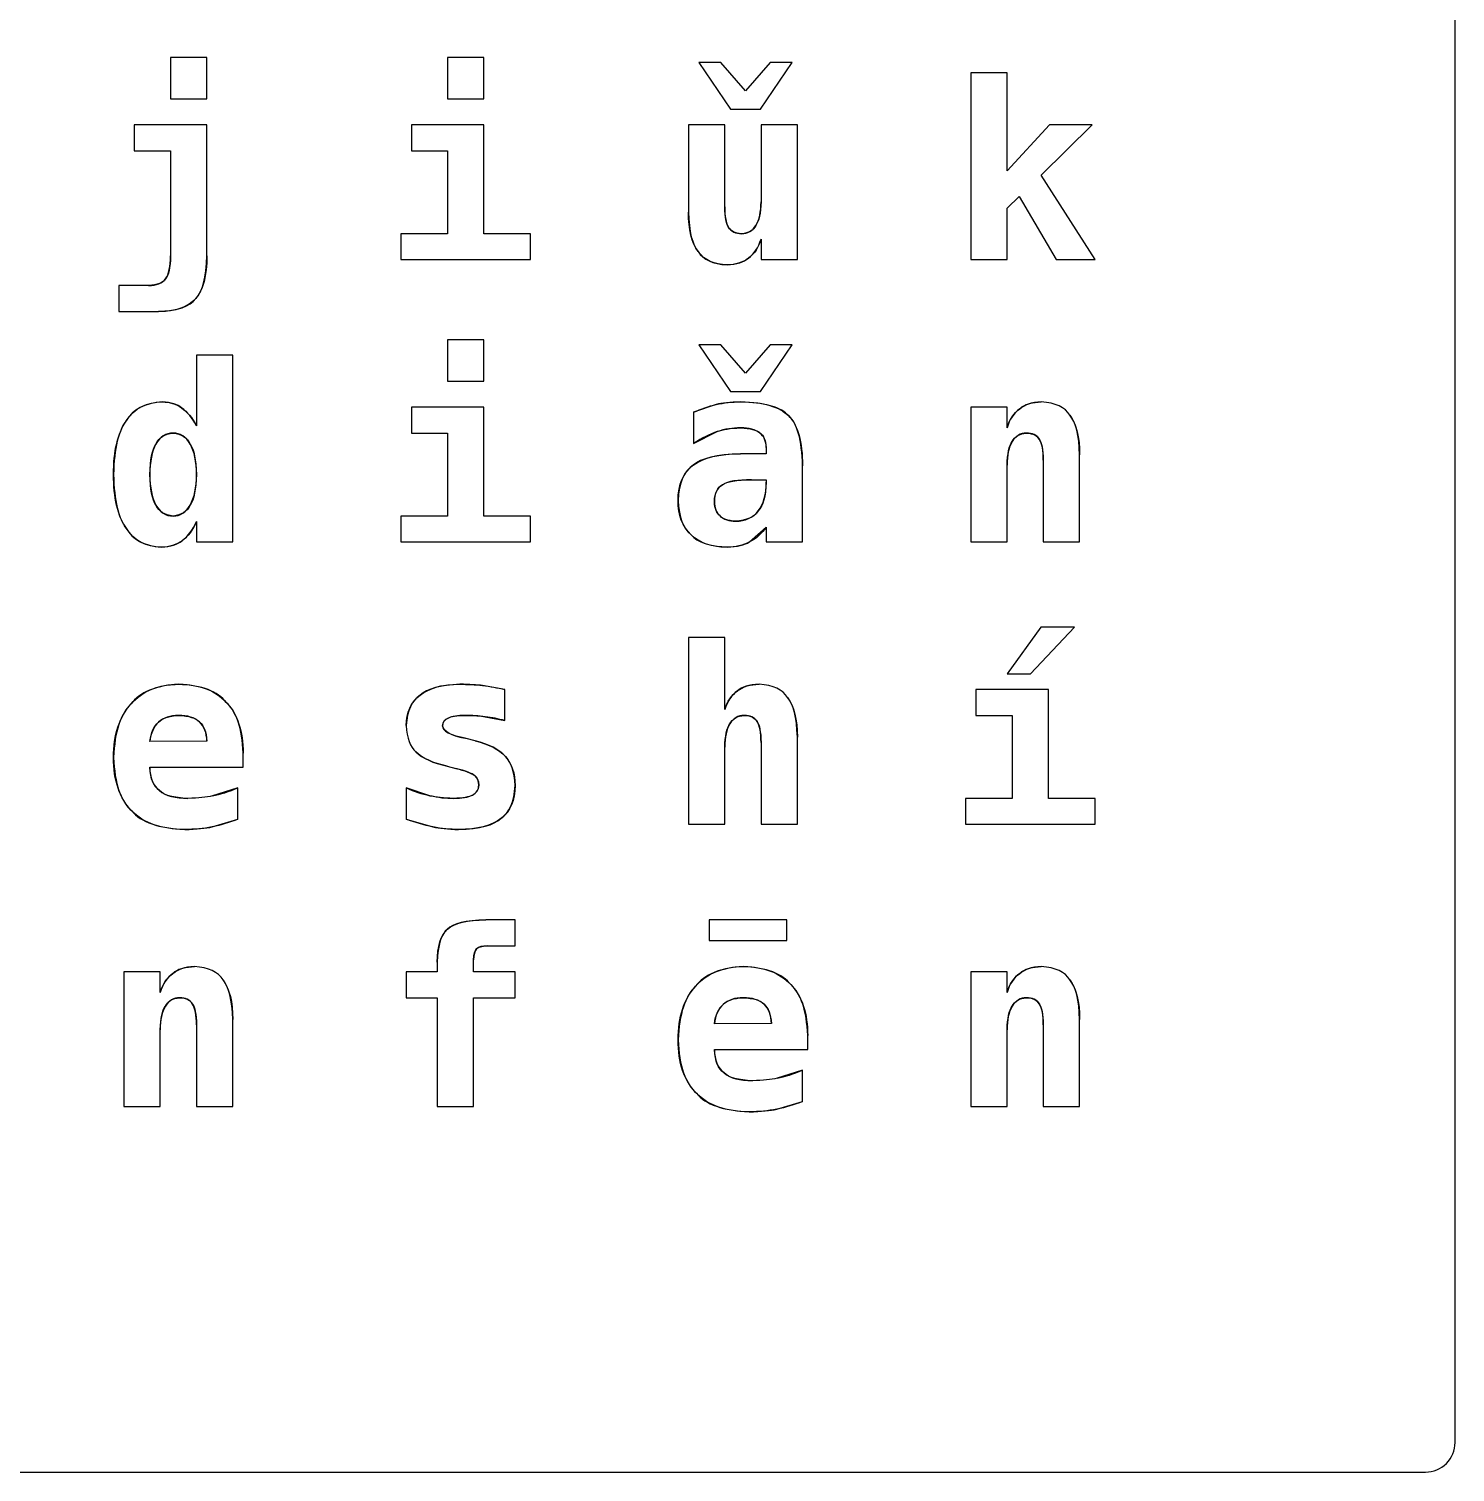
# Model space of a CAD drawing. Extents: x 0.3 to 27.4, y 70.6 to 97.6.
# Drawn here: x 13.82 to 27.36, y 70.56 to 84.26 of the extents above; entities that cross this region are included whole.
import ezdxf

# ---------------------------------------------------------------- set-up
doc = ezdxf.new("R2010")
doc.units = 0
doc.layers.get('0').update_dxf_attribs({"linetype": 'CONTINUOUS'})

msp = doc.modelspace()

# ---------------------------------------------------------------- linework, layer by layer
at = {"color": 7}
for points in [[(27.364267, 70.837956), (27.364267, 97.366844)], [(15.508092, 83.991026), (15.163364, 83.991026), (15.163364, 83.597052)], [(15.508092, 83.597052), (15.508092, 83.991026)], [(18.139956, 83.991026), (17.795229, 83.991026), (17.795229, 83.597052)], [(18.139956, 83.597052), (18.139956, 83.991026)], [(20.180859, 83.94178), (20.482496, 83.498558)], [(20.390158, 83.94178), (20.180859, 83.94178)], [(20.623311, 83.674), (20.390158, 83.94178)], [(20.858003, 83.94178), (20.623311, 83.674)], [(20.765665, 83.498558), (21.067302, 83.94178)], [(21.067302, 83.94178), (20.858003, 83.94178)], [(23.108204, 83.843286), (22.763476, 83.843286)], [(22.763476, 83.843286), (22.763476, 82.0704)], [(23.108204, 82.915291), (23.108204, 83.843286)], [(15.163364, 83.597052), (15.508092, 83.597052)], [(17.795229, 83.597052), (18.139956, 83.597052)], [(20.482496, 83.498558), (20.765665, 83.498558)], [(14.818637, 83.350818), (14.818637, 83.104583)], [(15.508092, 83.350818), (14.818637, 83.350818)], [(15.508092, 82.107335), (15.508092, 83.350818)], [(18.139956, 83.350818), (17.450501, 83.350818)], [(17.450501, 83.350818), (17.450501, 83.104583), (17.795229, 83.104583)], [(18.139956, 82.316634), (18.139956, 83.350818)], [(20.082365, 83.350818), (20.082365, 82.521316)], [(20.427093, 82.572872), (20.427093, 83.350818), (20.082365, 83.350818)], [(21.116549, 83.350818), (20.771821, 83.350818)], [(20.771821, 83.350818), (20.771821, 82.61904)], [(21.116549, 82.0704), (21.116549, 83.350818)], [(23.511412, 83.350818), (23.108204, 82.915291)], [(23.432156, 82.872969), (23.917699, 83.350818)], [(23.917699, 83.350818), (23.511412, 83.350818)], [(14.818637, 83.104583), (15.163364, 83.104583)], [(15.163364, 83.104583), (15.163364, 82.107335)], [(17.795229, 83.104583), (17.795229, 82.316634)], [(23.9454, 82.0704), (23.432156, 82.872969)], [(23.108204, 82.55979), (23.222857, 82.669826), (23.57451, 82.0704)], [(23.108204, 82.0704), (23.108204, 82.55979)], [(17.352007, 82.316634), (17.352007, 82.0704)], [(17.795229, 82.316634), (17.352007, 82.316634)], [(18.583178, 82.316634), (18.139956, 82.316634)], [(18.583178, 82.0704), (18.583178, 82.316634)], [(20.771821, 82.264309), (20.771821, 82.0704)], [(17.352007, 82.0704), (18.583178, 82.0704)], [(20.771821, 82.0704), (21.116549, 82.0704)], [(22.763476, 82.0704), (23.108204, 82.0704)], [(23.57451, 82.0704), (23.9454, 82.0704)], [(14.954065, 81.824166), (14.670896, 81.824166)], [(14.670896, 81.824166), (14.670896, 81.577932)], [(14.670896, 81.577932), (15.049481, 81.577932)], [(17.795229, 81.309915), (17.795229, 80.915941)], [(18.139956, 81.309915), (17.795229, 81.309915)], [(17.795229, 80.915941), (18.139956, 80.915941), (18.139956, 81.309915)], [(15.409599, 81.162175), (15.409599, 80.493495)], [(15.754326, 81.162175), (15.409599, 81.162175)], [(15.754326, 79.389289), (15.754326, 81.162175)], [(20.180859, 81.260668), (20.482496, 80.817447)], [(20.390158, 81.260668), (20.180859, 81.260668)], [(20.623311, 80.992889), (20.390158, 81.260668)], [(20.858003, 81.260668), (20.623311, 80.992889)], [(20.765665, 80.817447), (21.067302, 81.260668)], [(21.067302, 81.260668), (20.858003, 81.260668)], [(20.482496, 80.817447), (20.765665, 80.817447)], [(18.139956, 80.669706), (17.450501, 80.669706)], [(17.450501, 80.669706), (17.450501, 80.423472)], [(18.139956, 79.635523), (18.139956, 80.669706)], [(20.346297, 80.695099), (20.131612, 80.62046)], [(20.131612, 80.62046), (20.131612, 80.324979)], [(22.763476, 80.669706), (22.763476, 79.389289)], [(23.108204, 80.669706), (22.763476, 80.669706)], [(23.108204, 80.473489), (23.108204, 80.669706)], [(17.795229, 80.423472), (17.795229, 79.635523), (17.352007, 79.635523)], [(17.450501, 80.423472), (17.795229, 80.423472)], [(20.131612, 80.324979), (20.355531, 80.437323)], [(20.821068, 80.226485), (20.577911, 80.226485)], [(20.821068, 80.284966), (20.821068, 80.226485)], [(23.452932, 80.164926), (23.452932, 79.389289), (23.79766, 79.389289), (23.79766, 80.216482)], [(20.821068, 79.530874), (20.821068, 79.389289), (21.165795, 79.389289), (21.165795, 80.111832)], [(23.108204, 79.389289), (23.108204, 80.118758)], [(20.681022, 79.980251), (20.821068, 79.980251)], [(20.821068, 79.980251), (20.821068, 79.957936)], [(17.352007, 79.635523), (17.352007, 79.389289)], [(18.583178, 79.635523), (18.139956, 79.635523)], [(18.583178, 79.389289), (18.583178, 79.635523)], [(15.409599, 79.583198), (15.409599, 79.389289)], [(20.663324, 79.389289), (20.821068, 79.530874)], [(15.409599, 79.389289), (15.754326, 79.389289)], [(17.352007, 79.389289), (18.583178, 79.389289)], [(22.763476, 79.389289), (23.108204, 79.389289)], [(23.748413, 78.579557), (23.429078, 78.579557), (23.108204, 78.136336)], [(23.331354, 78.136336), (23.748413, 78.579557)], [(20.427093, 77.797764), (20.427093, 78.481064), (20.082365, 78.481064)], [(20.082365, 78.481064), (20.082365, 76.708178), (20.427093, 76.708178)], [(23.108204, 78.136336), (23.331354, 78.136336)], [(18.336944, 77.988595), (18.126875, 78.02553)], [(18.336944, 77.693114), (18.336944, 77.988595)], [(22.812723, 77.988595), (22.812723, 77.742361)], [(23.502179, 77.988595), (22.812723, 77.988595)], [(23.502179, 76.954412), (23.502179, 77.988595)], [(18.153038, 77.73005), (18.336944, 77.693114)], [(22.812723, 77.742361), (23.157451, 77.742361)], [(23.157451, 77.742361), (23.157451, 76.954412)], [(15.508092, 77.496127), (14.966377, 77.494588)], [(17.972209, 77.523059), (17.961437, 77.525367)], [(18.057622, 77.499205), (17.972209, 77.523059)], [(20.771821, 77.486124), (20.771821, 76.708178)], [(21.116549, 76.708178), (21.116549, 77.53691)], [(14.966377, 77.249893), (15.85282, 77.249893), (15.85282, 77.383013)], [(20.427093, 76.708178), (20.427093, 77.439185)], [(17.791381, 77.259896), (17.872946, 77.238351)], [(15.803573, 77.052906), (15.561956, 76.977496)], [(15.803573, 76.757425), (15.803573, 77.052906)], [(17.627482, 76.979805), (17.401254, 77.052906), (17.401254, 76.757425), (17.654413, 76.683554)], [(23.157451, 76.954412), (22.714229, 76.954412)], [(22.714229, 76.954412), (22.714229, 76.708178)], [(23.9454, 76.708178), (23.9454, 76.954412), (23.502179, 76.954412)], [(15.559647, 76.683554), (15.803573, 76.757425)], [(20.771821, 76.708178), (21.116549, 76.708178)], [(22.714229, 76.708178), (23.9454, 76.708178)], [(18.173044, 75.553718), (18.435437, 75.553718), (18.435437, 75.799953), (18.159193, 75.799953)], [(21.018055, 75.799953), (20.279352, 75.799953), (20.279352, 75.602965)], [(21.018055, 75.602965), (21.018055, 75.799953)], [(20.279352, 75.602965), (21.018055, 75.602965)], [(17.696735, 75.398283), (17.696735, 75.307484)], [(18.041463, 75.307484), (18.041463, 75.422137)], [(14.720143, 75.307484), (14.720143, 74.027067)], [(15.064871, 75.307484), (14.720143, 75.307484)], [(15.064871, 75.111266), (15.064871, 75.307484)], [(17.401254, 75.307484), (17.401254, 75.06125)], [(17.696735, 75.307484), (17.401254, 75.307484)], [(18.435437, 75.307484), (18.041463, 75.307484)], [(18.435437, 75.06125), (18.435437, 75.307484)], [(23.108204, 75.111266), (23.108204, 75.307484), (22.763476, 75.307484)], [(22.763476, 75.307484), (22.763476, 74.027067), (23.108204, 74.027067)], [(17.401254, 75.06125), (17.696735, 75.06125)], [(17.696735, 75.06125), (17.696735, 74.027067)], [(18.041463, 74.027067), (18.041463, 75.06125)], [(18.041463, 75.06125), (18.435437, 75.06125)], [(15.409599, 74.802704), (15.409599, 74.027067), (15.754326, 74.027067), (15.754326, 74.85426)], [(23.79766, 74.027067), (23.79766, 74.85426)], [(15.064871, 74.027067), (15.064871, 74.756535)], [(20.870314, 74.815016), (20.328599, 74.813477)], [(20.328599, 74.568782), (21.215042, 74.568782), (21.215042, 74.701902)], [(23.108204, 74.027067), (23.108204, 74.756535)], [(23.452932, 74.802704), (23.452932, 74.027067)], [(21.165795, 74.371794), (20.924178, 74.296385)], [(21.165795, 74.076313), (21.165795, 74.371794)], [(14.720143, 74.027067), (15.064871, 74.027067)], [(17.696735, 74.027067), (18.041463, 74.027067)], [(20.92187, 74.002443), (21.165795, 74.076313)], [(23.452932, 74.027067), (23.79766, 74.027067)], [(0.553156, 70.555733), (27.082044, 70.555733)]]:
    msp.add_lwpolyline(points, dxfattribs=at)
for points in [[(20.082365, 82.521316), (20.088039, 82.335409), (20.118818, 82.210753), (20.174703, 82.147348)], [(20.174703, 82.147348), (20.113144, 82.231478), (20.082365, 82.356134), (20.082365, 82.521316)], [(20.464028, 82.375884), (20.44145, 82.405795), (20.429138, 82.471457), (20.427093, 82.572872)], [(20.427093, 82.572872), (20.427093, 82.481047), (20.439405, 82.415384), (20.464028, 82.375884)], [(20.771821, 82.61904), (20.768603, 82.510321), (20.752187, 82.435937), (20.722574, 82.395891)], [(20.722574, 82.395891), (20.755405, 82.449242), (20.771821, 82.523625), (20.771821, 82.61904)], [(20.587915, 82.316634), (20.523539, 82.320395), (20.482243, 82.340145), (20.464028, 82.375884)], [(20.464028, 82.375884), (20.489164, 82.336384), (20.53046, 82.316634), (20.587915, 82.316634)], [(20.722574, 82.395891), (20.698638, 82.348459), (20.653752, 82.32204), (20.587915, 82.316634)], [(20.587915, 82.316634), (20.645369, 82.316634), (20.690256, 82.343053), (20.722574, 82.395891)], [(20.587915, 82.316634), (20.645369, 82.316634), (20.690256, 82.343053), (20.722574, 82.395891)], [(20.651782, 82.084251), (20.70681, 82.124871), (20.746823, 82.184891), (20.771821, 82.264309)], [(20.771821, 82.264309), (20.748223, 82.186848), (20.70821, 82.126829), (20.651782, 82.084251)], [(15.163364, 82.107335), (15.16082, 81.994051), (15.144918, 81.921206), (15.115656, 81.888802)], [(15.115656, 81.888802), (15.147462, 81.93138), (15.163364, 82.004225), (15.163364, 82.107335)], [(15.115656, 81.888802), (15.147462, 81.93138), (15.163364, 82.004225), (15.163364, 82.107335)], [(15.401904, 81.700279), (15.466912, 81.761871), (15.502308, 81.897556), (15.508092, 82.107335)], [(15.508092, 82.107335), (15.508092, 81.917017), (15.472696, 81.781331), (15.401904, 81.700279)], [(20.174703, 82.147348), (20.2211, 82.070964), (20.312412, 82.028899), (20.448638, 82.021153)], [(20.448638, 82.021153), (20.327573, 82.021153), (20.236261, 82.063218), (20.174703, 82.147348)], [(20.448638, 82.021153), (20.542476, 82.02592), (20.610191, 82.046952), (20.651782, 82.084251)], [(20.651782, 82.084251), (20.595866, 82.042186), (20.528152, 82.021153), (20.448638, 82.021153)], [(15.115656, 81.888802), (15.092101, 81.849486), (15.038237, 81.82794), (14.954065, 81.824166)], [(14.954065, 81.824166), (15.029988, 81.824166), (15.083851, 81.845711), (15.115656, 81.888802)], [(15.049481, 81.577932), (15.230667, 81.584653), (15.348141, 81.625436), (15.401904, 81.700279)], [(15.401904, 81.700279), (15.331111, 81.618714), (15.213637, 81.577932), (15.049481, 81.577932)], [(15.087186, 80.718953), (14.917914, 80.707558), (14.803004, 80.648052), (14.742458, 80.540434)], [(14.742458, 80.540434), (14.822997, 80.659447), (14.937906, 80.718953), (15.087186, 80.718953)], [(14.742458, 80.540434), (14.822997, 80.659447), (14.937906, 80.718953), (15.087186, 80.718953)], [(15.268014, 80.662781), (15.228703, 80.695599), (15.168427, 80.714323), (15.087186, 80.718953)], [(15.087186, 80.718953), (15.154387, 80.718953), (15.214663, 80.700229), (15.268014, 80.662781)], [(15.409599, 80.493495), (15.371703, 80.565711), (15.324508, 80.62214), (15.268014, 80.662781)], [(15.268014, 80.662781), (15.321878, 80.625333), (15.369072, 80.568904), (15.409599, 80.493495)], [(20.131612, 80.62046), (20.202404, 80.654317), (20.273966, 80.679197), (20.346297, 80.695099)], [(20.577911, 80.718953), (20.47678, 80.716829), (20.399575, 80.708878), (20.346297, 80.695099)], [(20.346297, 80.695099), (20.419142, 80.711002), (20.496346, 80.718953), (20.577911, 80.718953)], [(20.346297, 80.695099), (20.419142, 80.711002), (20.496346, 80.718953), (20.577911, 80.718953)], [(21.034214, 80.585833), (20.967391, 80.667572), (20.815291, 80.711946), (20.577911, 80.718953)], [(20.577911, 80.718953), (20.794392, 80.718953), (20.946493, 80.67458), (21.034214, 80.585833)], [(23.228243, 80.654317), (23.173181, 80.613652), (23.133168, 80.553376), (23.108204, 80.473489)], [(23.108204, 80.473489), (23.131801, 80.551463), (23.171815, 80.611739), (23.228243, 80.654317)], [(23.108204, 80.473489), (23.131801, 80.551463), (23.171815, 80.611739), (23.228243, 80.654317)], [(23.108204, 80.473489), (23.131801, 80.551463), (23.171815, 80.611739), (23.228243, 80.654317)], [(23.433695, 80.718953), (23.339062, 80.714035), (23.270578, 80.69249), (23.228243, 80.654317)], [(23.228243, 80.654317), (23.285185, 80.697408), (23.353669, 80.718953), (23.433695, 80.718953)], [(23.705322, 80.592758), (23.659312, 80.669141), (23.56877, 80.711206), (23.433695, 80.718953)], [(23.79766, 80.216482), (23.79202, 80.403902), (23.761241, 80.529328), (23.705322, 80.592758)], [(23.705322, 80.592758), (23.76688, 80.508628), (23.79766, 80.383203), (23.79766, 80.216482)], [(14.742458, 80.540434), (14.669573, 80.451306), (14.629304, 80.280994), (14.621649, 80.029498)], [(14.621649, 80.029498), (14.621649, 80.251621), (14.661919, 80.421933), (14.742458, 80.540434)], [(14.621649, 80.029498), (14.621649, 80.251621), (14.661919, 80.421933), (14.742458, 80.540434)], [(20.355531, 80.437323), (20.408407, 80.457753), (20.482534, 80.469552), (20.577911, 80.472719)], [(20.577911, 80.472719), (20.501476, 80.472719), (20.427349, 80.46092), (20.355531, 80.437323)], [(20.577911, 80.472719), (20.668697, 80.469585), (20.72923, 80.453682), (20.759509, 80.425011)], [(20.759509, 80.425011), (20.71847, 80.456817), (20.657937, 80.472719), (20.577911, 80.472719)], [(21.165795, 80.111832), (21.15908, 80.360467), (21.11522, 80.518467), (21.034214, 80.585833)], [(21.034214, 80.585833), (21.121935, 80.497599), (21.165795, 80.339599), (21.165795, 80.111832)], [(14.966377, 80.029498), (14.970231, 80.170042), (14.989725, 80.266484), (15.024858, 80.318823)], [(15.024858, 80.318823), (14.985871, 80.249056), (14.966377, 80.152615), (14.966377, 80.029498)], [(15.024858, 80.318823), (14.985871, 80.249056), (14.966377, 80.152615), (14.966377, 80.029498)], [(15.024858, 80.318823), (15.054114, 80.381721), (15.108234, 80.416604), (15.187218, 80.423472)], [(15.187218, 80.423472), (15.117965, 80.423472), (15.063845, 80.388589), (15.024858, 80.318823)], [(15.187218, 80.423472), (15.265843, 80.416512), (15.319963, 80.381629), (15.349579, 80.318823)], [(15.349579, 80.318823), (15.310079, 80.388589), (15.255959, 80.423472), (15.187218, 80.423472)], [(15.349579, 80.318823), (15.310079, 80.388589), (15.255959, 80.423472), (15.187218, 80.423472)], [(15.349579, 80.318823), (15.385636, 80.266484), (15.405643, 80.170042), (15.409599, 80.029498)], [(15.409599, 80.029498), (15.409599, 80.152615), (15.389592, 80.249056), (15.349579, 80.318823)], [(20.355531, 80.437323), (20.284226, 80.413726), (20.209586, 80.376277), (20.131612, 80.324979)], [(20.355531, 80.437323), (20.284226, 80.413726), (20.209586, 80.376277), (20.131612, 80.324979)], [(20.759509, 80.425011), (20.796346, 80.401832), (20.816865, 80.35515), (20.821068, 80.284966)], [(20.821068, 80.284966), (20.821068, 80.346524), (20.800548, 80.393206), (20.759509, 80.425011)], [(23.108204, 80.118758), (23.111442, 80.227622), (23.127857, 80.302261), (23.157451, 80.342677)], [(23.157451, 80.342677), (23.12462, 80.288813), (23.108204, 80.214173), (23.108204, 80.118758)], [(23.157451, 80.342677), (23.182181, 80.390935), (23.227324, 80.417867), (23.29288, 80.423472)], [(23.29288, 80.423472), (23.235938, 80.423472), (23.190795, 80.39654), (23.157451, 80.342677)], [(23.29288, 80.423472), (23.356231, 80.419625), (23.397014, 80.399618), (23.415227, 80.363453)], [(23.415227, 80.363453), (23.390091, 80.403466), (23.349308, 80.423472), (23.29288, 80.423472)], [(23.415227, 80.363453), (23.438301, 80.333484), (23.450869, 80.267309), (23.452932, 80.164926)], [(23.452932, 80.164926), (23.452932, 80.257777), (23.440364, 80.323953), (23.415227, 80.363453)], [(20.577911, 80.226485), (20.351601, 80.22009), (20.201808, 80.183925), (20.128534, 80.117988)], [(20.128534, 80.117988), (20.225489, 80.190319), (20.375281, 80.226485), (20.577911, 80.226485)], [(20.128534, 80.117988), (20.225489, 80.190319), (20.375281, 80.226485), (20.577911, 80.226485)], [(20.128534, 80.117988), (20.040572, 80.06369), (19.992351, 79.952116), (19.983871, 79.783264)], [(19.983871, 79.783264), (19.983871, 79.934595), (20.032092, 80.04617), (20.128534, 80.117988)], [(19.983871, 79.783264), (19.983871, 79.934595), (20.032092, 80.04617), (20.128534, 80.117988)], [(14.621649, 80.029498), (14.629362, 79.78045), (14.669119, 79.610651), (14.740919, 79.520101)], [(14.740919, 79.520101), (14.661406, 79.640653), (14.621649, 79.810452), (14.621649, 80.029498)], [(15.024858, 79.740173), (14.989725, 79.792512), (14.970231, 79.888954), (14.966377, 80.029498)], [(14.966377, 80.029498), (14.966377, 79.906381), (14.985871, 79.809939), (15.024858, 79.740173)], [(15.409599, 80.029498), (15.405643, 79.888954), (15.385636, 79.792512), (15.349579, 79.740173)], [(15.349579, 79.740173), (15.389592, 79.809939), (15.409599, 79.906381), (15.409599, 80.029498)], [(15.349579, 79.740173), (15.389592, 79.809939), (15.409599, 79.906381), (15.409599, 80.029498)], [(20.328599, 79.771721), (20.332922, 79.855986), (20.358828, 79.90985), (20.406317, 79.933312)], [(20.406317, 79.933312), (20.354505, 79.90202), (20.328599, 79.848156), (20.328599, 79.771721)], [(20.406317, 79.933312), (20.354505, 79.90202), (20.328599, 79.848156), (20.328599, 79.771721)], [(20.406317, 79.933312), (20.446202, 79.962156), (20.53777, 79.977802), (20.681022, 79.980251)], [(20.681022, 79.980251), (20.55021, 79.980251), (20.458642, 79.964605), (20.406317, 79.933312)], [(20.821068, 79.957936), (20.816027, 79.824592), (20.790377, 79.73328), (20.744119, 79.684)], [(20.744119, 79.684), (20.795418, 79.749663), (20.821068, 79.840975), (20.821068, 79.957936)], [(20.744119, 79.684), (20.795418, 79.749663), (20.821068, 79.840975), (20.821068, 79.957936)], [(19.983871, 79.783264), (19.991913, 79.624288), (20.032952, 79.515534), (20.106989, 79.457003)], [(20.106989, 79.457003), (20.02491, 79.534977), (19.983871, 79.643731), (19.983871, 79.783264)], [(20.106989, 79.457003), (20.02491, 79.534977), (19.983871, 79.643731), (19.983871, 79.783264)], [(20.382463, 79.636293), (20.350668, 79.660653), (20.332714, 79.705796), (20.328599, 79.771721)], [(20.328599, 79.771721), (20.328599, 79.715293), (20.346554, 79.67015), (20.382463, 79.636293)], [(15.187218, 79.635523), (15.108234, 79.642391), (15.054114, 79.677274), (15.024858, 79.740173)], [(15.024858, 79.740173), (15.063845, 79.670406), (15.117965, 79.635523), (15.187218, 79.635523)], [(15.024858, 79.740173), (15.063845, 79.670406), (15.117965, 79.635523), (15.187218, 79.635523)], [(15.349579, 79.740173), (15.319963, 79.677366), (15.265843, 79.642483), (15.187218, 79.635523)], [(15.187218, 79.635523), (15.255959, 79.635523), (15.310079, 79.670406), (15.349579, 79.740173)], [(20.528665, 79.586276), (20.457044, 79.590037), (20.40831, 79.606709), (20.382463, 79.636293)], [(20.382463, 79.636293), (20.418372, 79.602948), (20.467106, 79.586276), (20.528665, 79.586276)], [(20.744119, 79.684), (20.705963, 79.625145), (20.634144, 79.59257), (20.528665, 79.586276)], [(20.528665, 79.586276), (20.621515, 79.586276), (20.693334, 79.618851), (20.744119, 79.684)], [(20.528665, 79.586276), (20.621515, 79.586276), (20.693334, 79.618851), (20.744119, 79.684)], [(14.740919, 79.520101), (14.800629, 79.41175), (14.912204, 79.35173), (15.075643, 79.340042)], [(15.075643, 79.340042), (14.932007, 79.340042), (14.820432, 79.400062), (14.740919, 79.520101)], [(15.272631, 79.400831), (15.329829, 79.443649), (15.375485, 79.504438), (15.409599, 79.583198)], [(15.409599, 79.583198), (15.374202, 79.502659), (15.328546, 79.44187), (15.272631, 79.400831)], [(15.409599, 79.583198), (15.374202, 79.502659), (15.328546, 79.44187), (15.272631, 79.400831)], [(20.821068, 79.530874), (20.780029, 79.469828), (20.727447, 79.422633), (20.663324, 79.389289)], [(20.821068, 79.530874), (20.780029, 79.469828), (20.727447, 79.422633), (20.663324, 79.389289)], [(15.075643, 79.340042), (15.165816, 79.344739), (15.231478, 79.365002), (15.272631, 79.400831)], [(15.272631, 79.400831), (15.217228, 79.360305), (15.151566, 79.340042), (15.075643, 79.340042)], [(20.106989, 79.457003), (20.168975, 79.386688), (20.283884, 79.347701), (20.451716, 79.340042)], [(20.451716, 79.340042), (20.304489, 79.340042), (20.18958, 79.379029), (20.106989, 79.457003)], [(20.451716, 79.340042), (20.545385, 79.344159), (20.61592, 79.360575), (20.663324, 79.389289)], [(20.663324, 79.389289), (20.5992, 79.356458), (20.528665, 79.340042), (20.451716, 79.340042)], [(20.663324, 79.389289), (20.5992, 79.356458), (20.528665, 79.340042), (20.451716, 79.340042)], [(15.242621, 78.037842), (15.022875, 78.025328), (14.871287, 77.963), (14.787857, 77.850858)], [(14.787857, 77.850858), (14.899176, 77.975514), (15.050764, 78.037842), (15.242621, 78.037842)], [(15.692768, 77.866248), (15.61263, 77.969529), (15.462581, 78.026728), (15.242621, 78.037842)], [(15.242621, 78.037842), (15.436017, 78.037842), (15.586066, 77.980644), (15.692768, 77.866248)], [(17.910651, 78.037842), (17.726835, 78.031158), (17.60141, 77.996788), (17.534374, 77.934732)], [(17.534374, 77.934732), (17.623634, 78.003472), (17.74906, 78.037842), (17.910651, 78.037842)], [(18.126875, 78.02553), (18.07531, 78.032529), (18.003235, 78.036633), (17.910651, 78.037842)], [(17.910651, 78.037842), (17.982982, 78.037842), (18.055057, 78.033738), (18.126875, 78.02553)], [(17.910651, 78.037842), (17.982982, 78.037842), (18.055057, 78.033738), (18.126875, 78.02553)], [(18.126875, 78.02553), (18.199207, 78.017323), (18.269229, 78.005011), (18.336944, 77.988595)], [(20.752584, 78.037842), (20.657951, 78.033041), (20.589467, 78.012009), (20.547132, 77.974745)], [(20.547132, 77.974745), (20.604074, 78.01681), (20.672558, 78.037842), (20.752584, 78.037842)], [(21.024211, 77.911647), (20.978201, 77.98803), (20.887658, 78.030095), (20.752584, 78.037842)], [(15.85282, 77.383013), (15.842467, 77.619245), (15.789116, 77.780323), (15.692768, 77.866248)], [(15.692768, 77.866248), (15.799469, 77.751851), (15.85282, 77.590773), (15.85282, 77.383013)], [(17.534374, 77.934732), (17.45427, 77.883112), (17.409897, 77.78667), (17.401254, 77.645407)], [(17.401254, 77.645407), (17.401254, 77.76955), (17.445627, 77.865991), (17.534374, 77.934732)], [(20.547132, 77.974745), (20.492047, 77.93503), (20.452034, 77.876036), (20.427093, 77.797764)], [(20.427093, 77.797764), (20.45069, 77.874199), (20.490703, 77.933193), (20.547132, 77.974745)], [(20.427093, 77.797764), (20.45069, 77.874199), (20.490703, 77.933193), (20.547132, 77.974745)], [(21.116549, 77.53691), (21.110921, 77.723683), (21.080141, 77.848595), (21.024211, 77.911647)], [(21.024211, 77.911647), (21.085769, 77.82803), (21.116549, 77.703118), (21.116549, 77.53691)], [(14.787857, 77.850858), (14.688177, 77.757817), (14.632774, 77.588788), (14.621649, 77.34377)], [(14.621649, 77.34377), (14.621649, 77.557686), (14.677052, 77.726715), (14.787857, 77.850858)], [(15.049481, 77.677725), (15.084616, 77.716335), (15.147714, 77.73788), (15.238774, 77.742361)], [(15.238774, 77.742361), (15.159773, 77.742361), (15.096676, 77.720816), (15.049481, 77.677725)], [(15.238774, 77.742361), (15.337939, 77.738397), (15.404371, 77.717621), (15.438069, 77.680033)], [(15.438069, 77.680033), (15.392926, 77.721585), (15.326494, 77.742361), (15.238774, 77.742361)], [(15.438069, 77.680033), (15.392926, 77.721585), (15.326494, 77.742361), (15.238774, 77.742361)], [(17.745982, 77.641559), (17.750042, 77.679941), (17.768253, 77.705077), (17.800615, 77.716968)], [(17.800615, 77.716968), (17.764193, 77.70004), (17.745982, 77.674903), (17.745982, 77.641559)], [(17.800615, 77.716968), (17.764193, 77.70004), (17.745982, 77.674903), (17.745982, 77.641559)], [(17.800615, 77.716968), (17.827103, 77.732164), (17.880967, 77.740628), (17.962206, 77.742361)], [(17.962206, 77.742361), (17.890901, 77.742361), (17.837037, 77.733897), (17.800615, 77.716968)], [(17.962206, 77.742361), (18.044462, 77.741099), (18.108073, 77.736995), (18.153038, 77.73005)], [(18.153038, 77.73005), (18.089427, 77.738257), (18.025817, 77.742361), (17.962206, 77.742361)], [(18.336944, 77.693114), (18.27795, 77.70953), (18.216648, 77.721842), (18.153038, 77.73005)], [(20.47557, 77.661566), (20.499936, 77.709931), (20.545335, 77.736863), (20.611769, 77.742361)], [(20.611769, 77.742361), (20.553801, 77.742361), (20.508401, 77.715429), (20.47557, 77.661566)], [(20.611769, 77.742361), (20.675137, 77.738554), (20.71592, 77.718803), (20.734116, 77.683111)], [(20.734116, 77.683111), (20.70898, 77.722611), (20.668197, 77.742361), (20.611769, 77.742361)], [(14.966377, 77.494588), (14.978158, 77.580396), (15.005859, 77.641441), (15.049481, 77.677725)], [(15.049481, 77.677725), (15.002799, 77.635147), (14.975098, 77.574101), (14.966377, 77.494588)], [(15.049481, 77.677725), (15.002799, 77.635147), (14.975098, 77.574101), (14.966377, 77.494588)], [(15.438069, 77.680033), (15.479153, 77.64817), (15.502494, 77.586868), (15.508092, 77.496127)], [(15.508092, 77.496127), (15.506553, 77.577179), (15.483212, 77.638481), (15.438069, 77.680033)], [(17.401254, 77.645407), (17.407594, 77.525668), (17.43863, 77.442564), (17.494361, 77.396094)], [(17.961437, 77.525367), (17.832901, 77.547601), (17.761083, 77.586332), (17.745982, 77.641559)], [(17.745982, 77.641559), (17.745982, 77.593851), (17.8178, 77.555121), (17.961437, 77.525367)], [(20.427093, 77.439185), (20.430272, 77.547401), (20.446431, 77.621528), (20.47557, 77.661566)], [(20.47557, 77.661566), (20.443252, 77.608215), (20.427093, 77.534088), (20.427093, 77.439185)], [(20.734116, 77.683111), (20.757165, 77.653201), (20.769733, 77.587538), (20.771821, 77.486124)], [(20.771821, 77.486124), (20.771821, 77.577949), (20.759253, 77.643611), (20.734116, 77.683111)], [(18.343869, 77.351465), (18.283459, 77.418981), (18.188043, 77.468228), (18.057622, 77.499205)], [(18.057622, 77.499205), (18.187921, 77.468426), (18.283337, 77.419179), (18.343869, 77.351465)], [(18.057622, 77.499205), (18.187921, 77.468426), (18.283337, 77.419179), (18.343869, 77.351465)], [(14.621649, 77.34377), (14.63267, 77.093425), (14.690638, 76.923883), (14.795552, 76.835142)], [(14.795552, 76.835142), (14.679617, 76.953129), (14.621649, 77.122672), (14.621649, 77.34377)], [(17.494361, 77.396094), (17.55704, 77.334376), (17.656046, 77.288977), (17.791381, 77.259896)], [(17.791381, 77.259896), (17.655439, 77.289136), (17.556433, 77.334536), (17.494361, 77.396094)], [(18.435437, 77.07599), (18.429283, 77.208903), (18.39876, 77.300728), (18.343869, 77.351465)], [(18.343869, 77.351465), (18.404915, 77.28375), (18.435437, 77.191925), (18.435437, 77.07599)], [(18.343869, 77.351465), (18.404915, 77.28375), (18.435437, 77.191925), (18.435437, 77.07599)], [(15.057945, 77.027513), (15.003205, 77.065192), (14.972682, 77.139318), (14.966377, 77.249893)], [(14.966377, 77.249893), (14.967403, 77.150886), (14.997926, 77.07676), (15.057945, 77.027513)], [(17.872946, 77.238351), (17.9568, 77.21839), (18.01682, 77.195562), (18.053005, 77.169867)], [(18.053005, 77.169867), (18.027869, 77.191412), (17.967849, 77.21424), (17.872946, 77.238351)], [(18.053005, 77.169867), (18.075137, 77.155374), (18.087705, 77.125107), (18.09071, 77.079068)], [(18.09071, 77.079068), (18.09071, 77.118568), (18.078141, 77.148834), (18.053005, 77.169867)], [(18.09071, 77.079068), (18.09071, 77.118568), (18.078141, 77.148834), (18.053005, 77.169867)], [(15.561956, 76.977496), (15.638904, 76.993399), (15.719443, 77.018535), (15.803573, 77.052906)], [(15.561956, 76.977496), (15.638904, 76.993399), (15.719443, 77.018535), (15.803573, 77.052906)], [(17.401254, 77.052906), (17.475637, 77.0211), (17.551046, 76.996733), (17.627482, 76.979805)], [(17.401254, 77.052906), (17.475637, 77.0211), (17.551046, 76.996733), (17.627482, 76.979805)], [(18.09071, 77.079068), (18.086254, 77.032366), (18.065991, 77.00133), (18.029921, 76.985961)], [(18.029921, 76.985961), (18.070447, 77.007506), (18.09071, 77.038542), (18.09071, 77.079068)], [(18.029921, 76.985961), (18.070447, 77.007506), (18.09071, 77.038542), (18.09071, 77.079068)], [(18.301548, 76.762811), (18.38266, 76.815425), (18.42729, 76.919818), (18.435437, 77.07599)], [(18.435437, 77.07599), (18.435437, 76.93697), (18.390807, 76.832577), (18.301548, 76.762811)], [(15.328803, 76.954412), (15.193872, 76.958874), (15.103586, 76.983241), (15.057945, 77.027513)], [(15.057945, 77.027513), (15.118478, 76.978779), (15.208764, 76.954412), (15.328803, 76.954412)], [(15.057945, 77.027513), (15.118478, 76.978779), (15.208764, 76.954412), (15.328803, 76.954412)], [(15.561956, 76.977496), (15.505931, 76.964227), (15.428213, 76.956532), (15.328803, 76.954412)], [(17.850631, 76.954412), (17.758263, 76.956853), (17.68388, 76.965317), (17.627482, 76.979805)], [(17.627482, 76.979805), (17.70443, 76.962876), (17.778813, 76.954412), (17.850631, 76.954412)], [(17.627482, 76.979805), (17.70443, 76.962876), (17.778813, 76.954412), (17.850631, 76.954412)], [(18.029921, 76.985961), (18.00007, 76.967011), (17.940306, 76.956495), (17.850631, 76.954412)], [(17.850631, 76.954412), (17.929631, 76.954412), (17.989395, 76.964928), (18.029921, 76.985961)], [(14.795552, 76.835142), (14.88278, 76.728775), (15.050271, 76.670038), (15.298024, 76.658931)], [(15.298024, 76.658931), (15.078978, 76.658931), (14.911487, 76.717668), (14.795552, 76.835142)], [(15.803573, 76.757425), (15.72406, 76.724593), (15.642751, 76.69997), (15.559647, 76.683554)], [(15.803573, 76.757425), (15.72406, 76.724593), (15.642751, 76.69997), (15.559647, 76.683554)], [(17.654413, 76.683554), (17.571309, 76.69997), (17.486923, 76.724593), (17.401254, 76.757425)], [(17.654413, 76.683554), (17.571309, 76.69997), (17.486923, 76.724593), (17.401254, 76.757425)], [(17.899109, 76.658931), (18.100067, 76.665224), (18.234213, 76.699851), (18.301548, 76.762811)], [(18.301548, 76.762811), (18.212288, 76.693558), (18.078141, 76.658931), (17.899109, 76.658931)], [(15.298024, 76.658931), (15.411543, 76.661081), (15.498751, 76.669289), (15.559647, 76.683554)], [(15.559647, 76.683554), (15.477056, 76.667139), (15.389848, 76.658931), (15.298024, 76.658931)], [(17.654413, 76.683554), (17.715754, 76.669481), (17.797319, 76.661273), (17.899109, 76.658931)], [(17.899109, 76.658931), (17.819596, 76.658931), (17.73803, 76.667139), (17.654413, 76.683554)], [(17.899109, 76.658931), (17.819596, 76.658931), (17.73803, 76.667139), (17.654413, 76.683554)], [(18.159193, 75.799953), (17.96629, 75.795616), (17.844712, 75.766376), (17.794459, 75.712232)], [(17.794459, 75.712232), (17.860122, 75.770712), (17.9817, 75.799953), (18.159193, 75.799953)], [(17.794459, 75.712232), (17.734258, 75.667948), (17.701684, 75.563299), (17.696735, 75.398283)], [(17.696735, 75.398283), (17.696735, 75.549615), (17.72931, 75.654264), (17.794459, 75.712232)], [(18.041463, 75.422137), (18.044272, 75.476248), (18.054018, 75.510619), (18.070703, 75.525248)], [(18.070703, 75.525248), (18.052749, 75.50678), (18.043002, 75.47241), (18.041463, 75.422137)], [(18.070703, 75.525248), (18.083522, 75.542539), (18.117635, 75.55203), (18.173044, 75.553718)], [(18.173044, 75.553718), (18.122771, 75.553718), (18.088658, 75.544228), (18.070703, 75.525248)], [(15.18491, 75.292095), (15.129848, 75.251429), (15.089835, 75.191153), (15.064871, 75.111266)], [(15.064871, 75.111266), (15.088468, 75.189241), (15.128481, 75.249517), (15.18491, 75.292095)], [(15.064871, 75.111266), (15.088468, 75.189241), (15.128481, 75.249517), (15.18491, 75.292095)], [(15.064871, 75.111266), (15.088468, 75.189241), (15.128481, 75.249517), (15.18491, 75.292095)], [(15.390361, 75.356731), (15.295729, 75.351813), (15.227245, 75.330268), (15.18491, 75.292095)], [(15.18491, 75.292095), (15.241851, 75.335186), (15.310335, 75.356731), (15.390361, 75.356731)], [(15.661989, 75.230536), (15.615979, 75.306919), (15.525436, 75.348984), (15.390361, 75.356731)], [(20.604843, 75.356731), (20.385097, 75.344217), (20.23351, 75.281889), (20.150079, 75.169747)], [(20.150079, 75.169747), (20.261398, 75.294403), (20.412986, 75.356731), (20.604843, 75.356731)], [(21.05499, 75.185137), (20.974852, 75.288418), (20.824803, 75.345616), (20.604843, 75.356731)], [(20.604843, 75.356731), (20.79824, 75.356731), (20.948289, 75.299533), (21.05499, 75.185137)], [(23.228243, 75.292095), (23.173181, 75.251429), (23.133168, 75.191153), (23.108204, 75.111266)], [(23.108204, 75.111266), (23.131801, 75.189241), (23.171815, 75.249517), (23.228243, 75.292095)], [(23.108204, 75.111266), (23.131801, 75.189241), (23.171815, 75.249517), (23.228243, 75.292095)], [(23.108204, 75.111266), (23.131801, 75.189241), (23.171815, 75.249517), (23.228243, 75.292095)], [(23.433695, 75.356731), (23.339062, 75.351813), (23.270578, 75.330268), (23.228243, 75.292095)], [(23.228243, 75.292095), (23.285185, 75.335186), (23.353669, 75.356731), (23.433695, 75.356731)], [(23.705322, 75.230536), (23.659312, 75.306919), (23.56877, 75.348984), (23.433695, 75.356731)], [(15.754326, 74.85426), (15.748687, 75.04168), (15.717908, 75.167106), (15.661989, 75.230536)], [(15.661989, 75.230536), (15.723547, 75.146406), (15.754326, 75.020981), (15.754326, 74.85426)], [(20.150079, 75.169747), (20.050399, 75.076706), (19.994996, 74.907677), (19.983871, 74.662659)], [(19.983871, 74.662659), (19.983871, 74.876574), (20.039274, 75.045604), (20.150079, 75.169747)], [(21.215042, 74.701902), (21.204689, 74.938134), (21.151338, 75.099212), (21.05499, 75.185137)], [(21.05499, 75.185137), (21.161691, 75.07074), (21.215042, 74.909662), (21.215042, 74.701902)], [(23.79766, 74.85426), (23.79202, 75.04168), (23.761241, 75.167106), (23.705322, 75.230536)], [(23.705322, 75.230536), (23.76688, 75.146406), (23.79766, 75.020981), (23.79766, 74.85426)], [(15.064871, 74.756535), (15.068109, 74.865399), (15.084524, 74.940039), (15.114118, 74.980455)], [(15.114118, 74.980455), (15.081286, 74.926591), (15.064871, 74.851951), (15.064871, 74.756535)], [(15.114118, 74.980455), (15.138848, 75.028713), (15.18399, 75.055645), (15.249546, 75.06125)], [(15.249546, 75.06125), (15.192605, 75.06125), (15.147462, 75.034318), (15.114118, 74.980455)], [(15.249546, 75.06125), (15.312898, 75.057403), (15.35368, 75.037396), (15.371894, 75.001231)], [(15.371894, 75.001231), (15.346758, 75.041244), (15.305975, 75.06125), (15.249546, 75.06125)], [(15.371894, 75.001231), (15.394967, 74.971262), (15.407536, 74.905087), (15.409599, 74.802704)], [(15.409599, 74.802704), (15.409599, 74.895555), (15.39703, 74.96173), (15.371894, 75.001231)], [(20.328599, 74.813477), (20.34038, 74.899285), (20.368081, 74.96033), (20.411703, 74.996614)], [(20.411703, 74.996614), (20.365021, 74.954036), (20.33732, 74.89299), (20.328599, 74.813477)], [(20.411703, 74.996614), (20.365021, 74.954036), (20.33732, 74.89299), (20.328599, 74.813477)], [(20.411703, 74.996614), (20.446838, 75.035224), (20.509936, 75.056769), (20.600996, 75.06125)], [(20.600996, 75.06125), (20.521996, 75.06125), (20.458898, 75.039705), (20.411703, 74.996614)], [(20.600996, 75.06125), (20.700161, 75.057285), (20.766593, 75.036509), (20.800292, 74.998922)], [(20.800292, 74.998922), (20.755149, 75.040474), (20.688717, 75.06125), (20.600996, 75.06125)], [(20.800292, 74.998922), (20.755149, 75.040474), (20.688717, 75.06125), (20.600996, 75.06125)], [(20.800292, 74.998922), (20.841375, 74.967059), (20.864716, 74.905757), (20.870314, 74.815016)], [(20.870314, 74.815016), (20.868775, 74.896068), (20.845434, 74.95737), (20.800292, 74.998922)], [(23.108204, 74.756535), (23.111442, 74.865399), (23.127857, 74.940039), (23.157451, 74.980455)], [(23.157451, 74.980455), (23.12462, 74.926591), (23.108204, 74.851951), (23.108204, 74.756535)], [(23.157451, 74.980455), (23.182181, 75.028713), (23.227324, 75.055645), (23.29288, 75.06125)], [(23.29288, 75.06125), (23.235938, 75.06125), (23.190795, 75.034318), (23.157451, 74.980455)], [(23.29288, 75.06125), (23.356231, 75.057403), (23.397014, 75.037396), (23.415227, 75.001231)], [(23.415227, 75.001231), (23.390091, 75.041244), (23.349308, 75.06125), (23.29288, 75.06125)], [(23.415227, 75.001231), (23.438301, 74.971262), (23.450869, 74.905087), (23.452932, 74.802704)], [(23.452932, 74.802704), (23.452932, 74.895555), (23.440364, 74.96173), (23.415227, 75.001231)], [(19.983871, 74.662659), (19.994892, 74.412314), (20.05286, 74.242772), (20.157774, 74.154031)], [(20.157774, 74.154031), (20.041839, 74.272018), (19.983871, 74.441561), (19.983871, 74.662659)], [(20.420168, 74.346402), (20.365427, 74.38408), (20.334904, 74.458207), (20.328599, 74.568782)], [(20.328599, 74.568782), (20.329625, 74.469775), (20.360148, 74.395648), (20.420168, 74.346402)], [(20.691025, 74.273301), (20.556094, 74.277763), (20.465808, 74.30213), (20.420168, 74.346402)], [(20.420168, 74.346402), (20.4807, 74.297668), (20.570986, 74.273301), (20.691025, 74.273301)], [(20.420168, 74.346402), (20.4807, 74.297668), (20.570986, 74.273301), (20.691025, 74.273301)], [(20.924178, 74.296385), (20.868153, 74.283116), (20.790435, 74.275421), (20.691025, 74.273301)], [(20.924178, 74.296385), (21.001126, 74.312288), (21.081665, 74.337424), (21.165795, 74.371794)], [(20.924178, 74.296385), (21.001126, 74.312288), (21.081665, 74.337424), (21.165795, 74.371794)], [(20.157774, 74.154031), (20.245002, 74.047664), (20.412493, 73.988927), (20.660246, 73.97782)], [(20.660246, 73.97782), (20.4412, 73.97782), (20.27371, 74.036557), (20.157774, 74.154031)], [(21.165795, 74.076313), (21.086282, 74.043482), (21.004974, 74.018859), (20.92187, 74.002443)], [(21.165795, 74.076313), (21.086282, 74.043482), (21.004974, 74.018859), (20.92187, 74.002443)], [(20.660246, 73.97782), (20.773765, 73.97997), (20.860973, 73.988178), (20.92187, 74.002443)], [(20.92187, 74.002443), (20.839279, 73.986028), (20.752071, 73.97782), (20.660246, 73.97782)], [(27.281606, 70.638394), (27.334533, 70.691321), (27.364267, 70.763106), (27.364267, 70.837956)], [(27.082044, 70.555733), (27.156894, 70.555733), (27.228679, 70.585467), (27.281606, 70.638394)]]:
    msp.add_open_spline(points, degree=3, dxfattribs=at)

doc.saveas('drawing.dxf')
